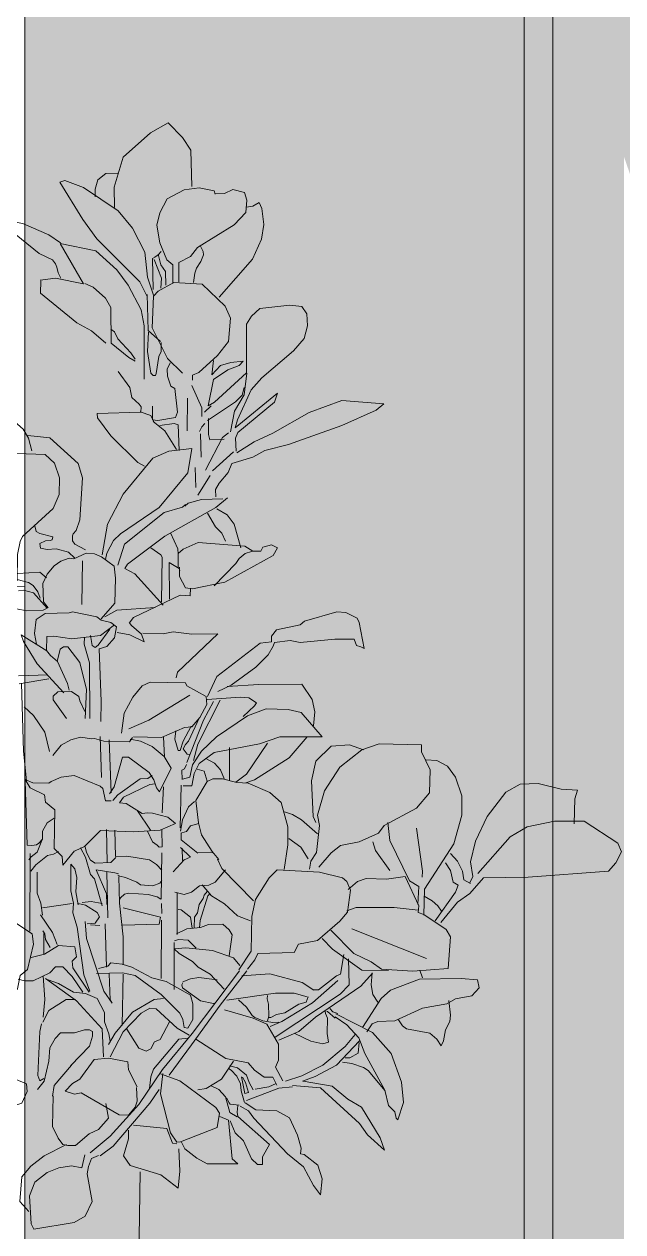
# Model space of a CAD drawing. Header units: millimetres. Extents: x -63086 to 144078, y -129912 to 13382.
# Drawn here: x 21473.6 to 21683.3, y -35414.9 to -34991.6 of the extents above; entities that cross this region are included whole.
import ezdxf

# ---------------------------------------------------------------- set-up
doc = ezdxf.new("R2010")
doc.units = ezdxf.units.MM
doc.layers.get('0').update_dxf_attribs({"lineweight": 0})
doc.layers.add('展開', color=7, linetype='Continuous', lineweight=9)
doc.layers.add('観葉植物', color=92, linetype='Continuous', lineweight=9)

# ---------------------------------------------------------------- blocks, each defined once
blk = doc.blocks.new('ガジュマル2（CAD素材.com）')
at = {"color": 0, "linetype": 'ByBlock', "lineweight": -2}
for points in [[(14.42, 953.65), (14.28, 960.73), (17.41, 971.21), (26.94, 979.78), (33.2, 983.32), (38.23, 978.15), (41.09, 973.66), (41.5, 961)], [(7.61, 957.33), (7.61, 960.05), (8.57, 963.31), (11.29, 965.49), (15.51, 965.63)], [(25.71, 922.63), (23.26, 927.53), (8.16, 942.63), (3.26, 949.43), (-4.77, 962.5), (-3, 963.04), (3.53, 960.59), (15.64, 952.43), (20.68, 946.44), (25.03, 938), (25.98, 929.16), (28.02, 922.9)], [(34.83, 926.98), (34.83, 933.51), (32.65, 935.28), (30.2, 941.27), (29.25, 947.39), (30.2, 951.75), (32.79, 956.65), (38.77, 959.78), (44.08, 960.46), (49.25, 959.5), (49.66, 958.28)], [(49.66, 958.42), (52.93, 958.55), (55.78, 959.91), (59.86, 958.83), (60.68, 956.24), (60.41, 951.88), (56.33, 947.53), (43.4, 939.64), (40.95, 936.51), (36.87, 934.33), (36.87, 927.53)], [(60.67, 953.79), (62.85, 954.06), (65.03, 955.42), (65.98, 953.24), (66.66, 947.67), (65.84, 942.49), (62.71, 935.55), (51.01, 922.22)], [(-4.53, 941.24), (-8.61, 944.04), (-17.46, 947.95), (-22.9, 949.23), (-25.54, 949.32), (-24.35, 947.53), (-12.02, 937.49), (-7.34, 935.28), (-6.32, 933.92), (-5.81, 932.73), (-5.38, 930.69), (-4.45, 928.9)], [(24.75, 893.51), (24.75, 912.15), (23.66, 917.73), (19.17, 926.44), (15.22, 931.74), (7.88, 938.41), (-4.7, 940.98), (3.55, 926.86), (-6.32, 928.9), (-11.68, 928.14)], [(42.09, 927.39), (42.51, 930.58), (43.13, 932.39), (44.66, 934.68), (45.51, 936.98), (45.43, 938.25), (44.49, 940.13)], [(27.91, 924.9), (27.71, 935.79), (28.53, 936.2), (29.62, 937.01), (30.71, 938.24)], [(30.57, 925.31), (30.84, 928.85), (28.26, 935.38)], [(32.34, 926.4), (32.2, 931.16), (30.57, 933.48), (29.62, 937.29)], [(-11.42, 927.97), (-11.51, 923.63), (1.17, 913.26), (6.27, 910.36), (11.31, 906.11)], [(3.97, 926.95), (6.86, 925.76), (11.2, 921.84), (13.07, 918.53), (13.16, 906.11), (19.37, 901.09), (21.58, 899.82)], [(38.19, 895.51), (32.88, 900.68), (27.58, 911.43), (27.99, 922.59), (29.62, 924.36), (35.2, 927.35), (45.13, 926.81), (53.16, 919.05), (55.06, 914.83), (54.25, 906.67), (50.44, 901.77), (43.91, 895.78), (41.73, 894.83), (41.73, 893.06)], [(25.84, 923.17), (26.11, 910.52), (30.47, 906.71)], [(49.01, 900.04), (48.46, 895.01), (51.46, 898.27), (55.13, 899.36), (59.49, 899.77), (57.99, 898.27), (54.04, 896.78), (49.01, 893.37), (47.24, 884.12), (49.42, 885.35), (60.57, 895.69), (60.57, 912.7), (62.34, 915.56), (65.34, 918.28), (75.82, 919.37), (80.03, 918.96), (81.8, 916.37), (81.94, 912.15), (80.85, 907.66), (77.04, 903.44), (66.02, 893.92), (62.21, 889.7), (57.45, 879.22), (56.63, 876.37), (71.46, 888.61), (70.37, 885.35), (57.58, 874.73), (56.76, 872.83), (57.04, 868.2)], [(21.58, 900.5), (20.13, 902.71), (15.54, 907.56), (14.35, 910.02), (13.07, 910.96)], [(26.25, 909.97), (25.97, 903.17), (27.06, 895.55), (27.88, 894.73), (28.7, 894.73), (28.97, 895.41), (29.92, 901.4), (30.74, 903.17), (30.74, 906.3)], [(33.87, 899.22), (32.78, 896.91), (32.91, 894.46), (34.14, 891.06), (35.5, 890.24), (36.45, 881.94), (35.77, 880.04), (29.51, 878.95), (27.74, 879.22), (27.74, 883.98)], [(15.66, 896.14), (19.74, 890.56), (20.42, 887.03), (23, 884.71), (23.68, 883.76), (23.55, 881.85), (8.31, 881.45), (8.44, 879.95), (13.07, 873.55), (22.6, 864.3), (24.91, 862.94)], [(60.71, 895.55), (59.76, 887.93), (56.36, 882.22), (55, 875)], [(41.49, 891.27), (45.02, 883.37), (45.02, 880.38)], [(46.97, 878.95), (56.76, 885.48), (59.08, 887.8), (59.76, 890.52)], [(39.99, 886.78), (39.85, 875.34)], [(57.27, 867.59), (63.26, 871.53), (69.79, 874.53), (82.58, 881.74), (94.01, 885.96), (108.71, 884.87), (105.99, 882.56), (94.01, 877.25), (75.37, 870.58), (67.07, 868.41), (62.85, 866.09), (55.5, 863.91), (54.14, 860.78), (51.01, 856.97), (49.79, 854.8), (49.92, 852.21)], [(-22.71, 828.1), (-27.61, 834.22), (-33.87, 839.66), (-43.12, 855.04), (-45.16, 861.16), (-45.43, 871.1), (-43.53, 875.18), (-33.05, 882.66), (-29.92, 882.53), (-21.62, 879.4), (-17.67, 875.99), (-15.77, 872.73), (-14.54, 868.37)], [(23.39, 882.02), (27.14, 880.74), (28.24, 878.28)], [(48.28, 884.07), (45.9, 881.86)], [(27.9, 878.59), (31.98, 875.32), (36.1, 868.76)], [(30.2, 877.21), (35.24, 877.89), (36.73, 877.48), (37.01, 868.5)], [(45.99, 877.95), (44.97, 876.76), (44.2, 875.14)], [(47.35, 879.66), (47.35, 874.08), (47.76, 872.17), (52.79, 872.45)], [(4.24, 833.68), (0.43, 835.58), (-0.39, 836.8), (-0.39, 838.57), (-0.12, 839.25), (0.97, 840.48), (2.19, 844.15), (3.15, 858.85), (1.65, 863.88), (-8.28, 872.86), (-16.04, 873.68)], [(44.48, 874.26), (44.75, 866.09)], [(54.28, 874.66), (52.24, 873.03), (46.25, 861.6)], [(10.09, 831.92), (11.86, 842.67), (17.44, 853.15), (27.78, 865.81), (33.36, 868.26), (41.52, 869.21), (40.03, 860.64), (29.96, 848.52), (16.49, 839.27), (14.04, 836.96), (11.72, 832.47), (11.18, 830.29)], [(56.05, 868), (48.7, 861.33)], [(-22.57, 828.23), (-22.3, 840.21), (-26.52, 843.88), (-28.29, 847.15), (-32.1, 850), (-36.72, 858.03), (-36.31, 862.93), (-35.09, 865.92), (-33.19, 867.42), (-19.85, 867.42), (-9.92, 867.01), (-6.65, 864.02), (-4.88, 858.85), (-5.02, 853), (-7.06, 848.1), (-17.81, 838.3), (-18.63, 836.53), (-19.58, 832.04), (-19.71, 822.79)], [(42.58, 862.55), (42.85, 855.48)], [(47.86, 859.66), (43.6, 852.77)], [(53.9, 851.87), (49.82, 848.47), (31.99, 838.4), (18.93, 828.6), (17.98, 827.1), (21.51, 825.2), (31.45, 814.31)], [(52.28, 851.58), (44.88, 851.33), (40.2, 849.97), (39.01, 848.95)], [(15.53, 828.33), (17.84, 835.68), (31.72, 846.7), (38.25, 848.6), (39.2, 849.56)], [(46.92, 846.51), (49.75, 841.72), (51.93, 839.54), (53.23, 836.71)], [(50.19, 848.03), (53.89, 845.86), (56.28, 842.59), (58.68, 834.32)], [(0.43, 830.68), (-1.75, 832.86), (-6.11, 833.95), (-9.24, 833.81), (-11.55, 834.22), (-11.82, 835.85), (-9.78, 836.8), (-8.15, 836.94), (-7.47, 837.21), (-7.19, 838.17), (-11.82, 839.39), (-13.05, 840.07), (-13.59, 842.11)], [(34.04, 839.59), (36.51, 833.97), (36.68, 832.19)], [(30.89, 815.43), (31.07, 831.08), (30.55, 831.85), (27.07, 834.4)], [(36.69, 827.57), (36.69, 832.36), (38.43, 833.88), (43.65, 836.28), (59.98, 834.97), (62.81, 833.23), (65.64, 833.23), (66.3, 834.53), (69.34, 835.4), (71.52, 834.32), (70, 831.7), (53.02, 822.34), (41.69, 819.95), (39.3, 820.38), (37.12, 824.3), (37.12, 827.57)], [(-8.91, 813.33), (-10.55, 815.37), (-10.68, 821.9), (-9.18, 825.17), (-6.74, 828.03), (-4.42, 829.66), (-1.56, 830.75), (0.07, 830.48), (4.42, 832.52), (7.42, 832.25), (9.87, 831.16), (14.22, 827.89), (14.76, 823.67), (14.49, 814.96), (9.73, 809.52)], [(3.16, 829.74), (2.94, 814.5)], [(64.34, 833.23), (62.38, 833.01), (60.2, 832.36), (58.02, 830.61), (56.93, 828.87), (49.31, 821.04)], [(-19.44, 825.37), (-11.82, 825.78), (-9.51, 823.88)], [(33.62, 816.37), (33.56, 829.17), (37.02, 827.09), (37.27, 826.41)], [(-19.71, 823.2), (-15.77, 822.24), (-14.13, 821.16), (-12.5, 818.98), (-11.69, 816.67)], [(-17.02, 820.82), (-21.95, 820.9), (-22.55, 820.73)], [(-19.31, 819.25), (-17.54, 819.52), (-14, 818.57), (-9.24, 813.26), (-10.6, 812.45), (-16.31, 812.31), (-19.99, 812.99)], [(19.49, 807.97), (21.01, 809.93), (37.34, 817.77), (40.82, 817.55), (41.04, 820.16)], [(11, 810.15), (15.13, 812.54), (28.63, 813.41)], [(-12.99, 800.54), (-13.68, 804.35), (-13.13, 809.25), (-9.87, 811.29), (-1.56, 811.56), (-0.34, 811.97), (8.23, 810.2), (9.73, 808.98), (13.13, 808.16), (15.04, 806.66), (14.36, 802.85), (11.63, 799.72), (9.05, 798.91), (9.73, 780.54), (9.59, 773.46)], [(46.92, 782.28), (50.19, 789.25), (65.43, 801), (69.34, 801.44), (69.34, 803.4), (71.09, 805.58), (79.36, 807.32), (80.88, 808.63), (92.21, 811.89), (95.47, 811.67), (99.39, 809.71), (100.04, 808.19), (101.79, 799.05), (100.7, 799.7), (99.17, 800.13), (98.3, 802.31), (91.55, 802.31), (79.36, 801.22), (75.88, 801.88), (70.43, 801.22), (70, 799.92), (68.26, 796.87), (63.9, 792.51), (55.19, 786.2), (50.62, 784.02)], [(-1.56, 784.48), (-2.11, 786.8), (-5.65, 794.55), (-8.1, 796.59), (-9.46, 798.36), (-9.32, 803.26), (-6.87, 803.4), (-0.61, 802.45), (9.46, 803.67), (14.36, 807.34)], [(5.92, 803.67), (6.6, 800.13), (7.55, 799.45), (8.64, 800.27), (12.72, 805.85)], [(15.35, 804.71), (19.7, 803.84), (24.71, 801.44), (23.84, 804.05), (20.36, 807.1), (19.49, 808.19)], [(24.28, 804.49), (31.46, 804.27), (34.95, 804.92), (41.48, 804.05), (50.62, 804.27), (36.47, 790.77), (36.03, 788.81)], [(-9.37, 798.2), (-18.36, 803.92), (-17.54, 801.47), (-12.78, 793.71), (-3.39, 783.51)], [(3.88, 802.99), (3.74, 800.54), (5.65, 794.01), (5.78, 774.55)], [(-5.7, 794.53), (-4.61, 798.88), (-3.52, 799.7), (-2.03, 799.7), (2.19, 794.12), (4.51, 784.73), (4.1, 774.52)], [(-19.31, 789.49), (-8.97, 789.9)], [(-19.04, 786.64), (-8.69, 788.4)], [(16.87, 769.44), (17.75, 776.4), (20.79, 782.06), (24.06, 785.98), (26.89, 787.29), (39.3, 787.07), (39.73, 785.98), (46.48, 782.28), (46.7, 779.45), (44.31, 774.88), (41.48, 771.61), (38.86, 771.39), (30.81, 767.91), (21.01, 768.13)], [(-18.19, 786.81), (-17.55, 763.15), (-16.45, 752.75)], [(-2.43, 774.52), (-7.06, 781.06), (-7.06, 782.42), (-5.43, 783.91), (-0.67, 784.05), (1.92, 782.28), (2.19, 780.78), (3.96, 776.97)], [(53.83, 785.74), (64.93, 786.4), (79.95, 786.61), (83.66, 781.17), (84.53, 776.82), (84.09, 772.03)], [(19.43, 770.94), (26.4, 773.99), (40.77, 782.7)], [(39.68, 759.18), (45.56, 773.99), (49.04, 780.52)], [(42.07, 759.84), (43.6, 765.5), (51.43, 780.95)], [(46.86, 781.17), (58.4, 782.04), (61.45, 781.83), (64.06, 780.08), (63.41, 778.99), (59.49, 775.29)], [(-8.42, 762.96), (-10.05, 769.76), (-14, 775.61), (-17.27, 778.61)], [(38.15, 753.3), (40.77, 753.96), (41.64, 758.31), (44.9, 763.1), (50.13, 768.11), (61.01, 775.51), (67.54, 777.91), (75.17, 777.69), (79.74, 776.6), (87.14, 768.11), (72.33, 768.11), (65.15, 765.71), (49.26, 762.67), (44.03, 758.75), (42.29, 755.26), (41.42, 750.91), (38.37, 750.91)], [(40.76, 761.91), (39.81, 762.05), (38.45, 763.95), (39.27, 765.45), (40.35, 766.54), (44.16, 774.84)], [(35.86, 770.21), (35.46, 767.35), (36.68, 763.27), (37.36, 763.27), (38.45, 766.54), (41.17, 771.84)], [(-7.2, 761.6), (-4.34, 765.14), (-0.94, 767.04), (2.46, 767.99), (6.41, 767.45), (7.36, 767.58), (10.63, 766.63), (19.61, 766.36), (20.7, 767.86)], [(9.4, 768.24), (9.81, 753.82)], [(12.53, 767.02), (13.21, 748.51)], [(19.81, 767.35), (23.48, 766.54), (27.56, 764.77), (31.78, 761.23), (34.23, 757.15), (30.15, 748.85), (29.06, 750.21), (28.11, 753.06), (26.47, 755.65), (19.26, 760.96), (17.22, 760.96), (14.23, 750.61), (12.6, 748.17)], [(31.51, 768.17), (31.92, 760.96)], [(60.36, 752), (63.41, 753.09), (75.6, 760.71), (81.91, 768.11)], [(54.7, 764.41), (54.7, 752.87)], [(56.88, 752.22), (60.58, 755.05), (67.98, 765.93)], [(82.7, 721.75), (83.14, 724.58), (85.1, 727.62), (86.19, 736.99), (85.53, 740.69), (87.93, 749.18), (93.37, 757.45), (100.99, 763.55), (107.09, 765.72), (121.89, 765.29), (121.89, 762.89), (124.94, 756.58), (124.72, 748.52), (120.15, 743.08), (108.83, 736.99), (106.87, 734.37), (100.12, 731.32), (93.59, 730.02), (90.32, 727.41), (85.97, 722.4)], [(84.88, 738.07), (84.01, 740.25), (83.36, 752.66), (84.88, 759.63), (90.32, 764.85), (96.64, 765.29), (101.65, 763.55)], [(39.54, 758.37), (38.86, 756.87), (37.91, 756.47), (38.04, 753.2)], [(46.42, 760.49), (49.41, 758.85), (51.45, 756.54), (52.95, 753.14)], [(122.76, 705.63), (122.98, 714.78), (133.21, 730.67), (136.05, 740.69), (136.05, 747.44), (133.87, 753.97), (131.04, 757.89), (127.34, 759.85), (123.42, 760.06)], [(13.15, 745.63), (11.25, 745.63), (10.29, 749.98), (9.34, 750.8), (0.23, 754.61), (-4.27, 753.93), (-7.8, 752.43), (-8.62, 751.89), (-14.2, 752.03), (-16.92, 753.11), (-15.15, 750.26), (-10.12, 747.81), (-9.84, 745.22), (-6.58, 742.5), (-6.71, 729.03), (-3.99, 726.17), (-3.72, 723.18), (0.36, 728.21)], [(13.82, 745.85), (15.59, 747.76), (23.34, 753.34), (26.07, 753.47), (27.56, 754.56)], [(73.82, 721.6), (75.12, 730.31), (75.12, 736.63), (72.73, 745.12), (68.81, 748.6), (61.19, 751.87), (57.27, 752.08), (52.26, 753.39), (48.78, 753.39), (46.82, 752.52), (42.9, 745.77), (43.77, 737.93), (44.86, 733.8), (48.56, 727.92), (50.95, 725.09)], [(46.83, 752.59), (45.74, 756.13), (43.29, 756.81)], [(-16.92, 752.71), (-16.24, 730.12), (-14.61, 729.98), (-12.97, 730.25), (-11.75, 731.07)], [(28.65, 751.7), (26.75, 751.43), (17.49, 746.94), (16.13, 745.04), (18.45, 744.76), (24.01, 741.26), (25.97, 741.53), (27.7, 741.36), (33.01, 740), (35.73, 737.69), (30.42, 735.37), (21.03, 734.83), (9.47, 735.24), (3.89, 729.66), (0.62, 728.16)], [(31.51, 750.61), (31.1, 741.5)], [(37.77, 751.16), (37.36, 736.19)], [(138.88, 716.96), (139.96, 719.13), (139.09, 724.36), (140.83, 731.54), (144.97, 740.25), (151.5, 748.74), (156.51, 751.57), (162.82, 751.79), (170.88, 749.83), (176.54, 749.4), (175.67, 746.35), (175.45, 737.64)], [(37.5, 735.1), (38.18, 739.05), (40.35, 743.54), (42.4, 745.44)], [(22.43, 742.15), (27.02, 735.35)], [(85.47, 734.09), (79.89, 738.99), (76.76, 740.89), (73.9, 741.84)], [(-6.8, 739.63), (-9.18, 737.93), (-10.88, 735.04), (-10.88, 732.23), (-11.99, 730.96)], [(37.91, 734.42), (39.54, 734.97), (41.03, 736.87), (43.89, 737.69)], [(120.59, 709.34), (121.02, 715.65), (117.76, 717.61), (110.79, 731.76), (110.14, 738.07)], [(141.71, 720.22), (153.03, 733.07), (158.91, 736.55), (168.49, 738.51), (178.94, 738.51), (190.69, 730.89), (192, 727.84), (190.04, 723.92), (187.43, 721.09), (159.34, 718.91), (143.67, 718.7), (138.88, 713.25), (134.52, 710.21), (128.64, 703.02)], [(-10.88, 732.32), (-12.67, 727.73), (-14.88, 726.11), (-15.65, 725)], [(11.53, 735.61), (11.8, 724.04)], [(30.9, 721.4), (29.03, 723.36), (26.65, 725.06), (18.74, 726.34), (14.74, 726.17), (14.49, 735.35)], [(30.9, 735.69), (31.07, 729.57), (30.05, 729.4), (29.37, 730.16), (27.67, 731.36), (25.97, 735.1)], [(37.77, 734.42), (37.77, 731.97), (43.62, 727.35)], [(82.2, 725.38), (79.62, 729.46), (75.4, 732.45)], [(120.15, 736.11), (122.33, 721.09), (122.11, 718.91)], [(2.41, 729.21), (4.18, 725.95), (5.95, 719.82), (7.31, 718.33), (10.03, 708.94)], [(14.8, 725.81), (13.03, 724.04), (7.58, 723.9), (5.95, 724.86), (4.59, 727.58), (4.05, 729.62)], [(37.5, 729.39), (41.03, 725.99)], [(38.04, 729.12), (38.18, 724.76)], [(110.79, 721.31), (105.78, 728.28), (104.91, 731.32)], [(-15.15, 727.26), (-15.29, 700.04)], [(-5.27, 727.9), (-6.97, 726.96), (-9.1, 726.53), (-13.18, 723.3), (-14.97, 721.09)], [(30.9, 727.44), (30.73, 711.2)], [(34.98, 720.78), (38.79, 724.99), (40.69, 725.81)], [(43.55, 727.44), (47.91, 727.72), (48.99, 727.44)], [(63.11, 710.64), (52.01, 721.96), (50.48, 725.23)], [(126.68, 703.67), (133.87, 713.69), (134.74, 716.08), (133, 717.17), (132.13, 721.31), (130.38, 723.92)], [(132.13, 727.19), (134.52, 724.58), (136.26, 721.09), (136.7, 718.04), (139.09, 716.74)], [(-10.85, 705.58), (-11.4, 709.8), (-12.76, 713.33), (-12.76, 720.68)], [(5.76, 678.98), (3.63, 684.76), (1.25, 701.43), (-0.28, 706.45), (-0.03, 709.85), (-0.96, 714.1), (-0.96, 723.54), (0.48, 721.84), (1.16, 718.86), (0.82, 713.85), (1.59, 709.25)], [(15.75, 720.09), (14.52, 720.5), (7.99, 721.46), (11.53, 713.15), (11.67, 709.34)], [(11.67, 720.64), (12.07, 704.72)], [(30.98, 717.75), (30.22, 716.81), (27.75, 715.88), (23.42, 716.3), (22.22, 717.15), (18.23, 718.85), (16.19, 719.28), (15.59, 719.62)], [(35.52, 713.7), (38.72, 712.82), (41.34, 713.69), (44.17, 715.87), (47.43, 716.08), (49.61, 717.17), (53.31, 721.53)], [(60.93, 686.69), (63.54, 689.96), (64.63, 692.14), (77.26, 692.57), (78.78, 695.4), (85.53, 696.71), (93.37, 703.46), (95.98, 706.72), (97.07, 714.34), (95.77, 717.39), (94.24, 718.7), (86.19, 720.66), (71.38, 721.53), (68.55, 718.7), (63.76, 711.08), (62.46, 705.2), (62.24, 693.01), (57.88, 686.47)], [(15.88, 719.14), (16.08, 709.77), (17.39, 698.01), (17.39, 688.22)], [(45.04, 716.3), (48.3, 712.38), (52.88, 709.55), (57.45, 705.42), (62.02, 703.67)], [(96.2, 714.56), (99.47, 717.39), (102.52, 718.48), (109.7, 718.26), (116.23, 719.13), (121.02, 708.9), (120.8, 706.5), (122.76, 705.85), (130.6, 700.63), (132.13, 698.01), (131.26, 686.91), (118.85, 686.04), (107.96, 686.69), (104.26, 689.31), (98.16, 692.14), (90.11, 700.41)], [(30.61, 711.24), (29.33, 712), (26.18, 712.85), (19.38, 713.36), (17.93, 712.94), (16.49, 711.66), (16.23, 711.15)], [(36.34, 713.56), (36.33, 698.88)], [(42.3, 701.22), (42.39, 704.96), (43.49, 706.49), (44, 709.3), (45.45, 711.42), (45.79, 712.61), (46.81, 713.97)], [(47.74, 713.04), (47.06, 712.36), (44.43, 703.77), (44.09, 701.22)], [(128.95, 706.98), (127.59, 708.89), (125.69, 710.66), (122.83, 712.29)], [(-0.52, 709.71), (-10.86, 708.21)], [(1.67, 709.68), (4.22, 709.17), (8.31, 706.53), (9.07, 705), (7.63, 702.87), (4.82, 702.62)], [(10.1, 709.71), (6.15, 710.39), (3.02, 710.11)], [(17.17, 702.09), (29.96, 702.42), (30.48, 704.97), (17.44, 708.21)], [(30.92, 706.25), (30.84, 709.74)], [(41.54, 701.05), (40.94, 704.87), (37.71, 707.51), (36.69, 707.6)], [(95.77, 707.16), (99.03, 708.25), (112.31, 708.25), (120.8, 707.38)], [(-34.88, 703.04), (-37.06, 702.63), (-41.01, 700.59), (-42.91, 698.41), (-42.77, 694.87), (-33.93, 687.93), (-30.8, 687.12), (-26.85, 684.67), (-23.45, 681.27), (-22.77, 677.73), (-21.55, 677.73), (-19.64, 679.77), (-18.69, 684.53), (-16.1, 686.57), (-14.06, 695.42), (-14.47, 699.09), (-21.41, 703.58), (-27.94, 703.58), (-31.48, 702.9), (-34.88, 703.17)], [(-5.68, 695.37), (-7.31, 699.59), (-11.53, 705.71)], [(12.55, 685.03), (12.82, 675.91), (13.5, 674.82), (10.65, 679.04), (4.52, 697.41), (4.12, 703.4)], [(11.12, 702.58), (11.56, 687.34)], [(30.81, 703.9), (30.73, 683.41)], [(-8.13, 694.28), (-9.76, 697.14), (-10.04, 699.05), (-10.72, 700.13)], [(-10.44, 691.83), (-10.44, 699.18)], [(6.01, 702.22), (9.28, 701.95)], [(54.5, 691.38), (55.61, 698.7), (54.5, 700.48), (52.29, 702.52), (47.27, 702.35), (44.55, 701.25), (39.7, 700.82), (36.05, 699.12)], [(97.51, 700.84), (123.64, 690.39)], [(5.46, 678.63), (-0.2, 687.13), (-0.42, 689.52), (1.11, 691.04), (0.46, 694.53), (-5.21, 694.96), (-10.21, 691.92), (-14.79, 690.83)], [(35.29, 696.05), (35.29, 679.51)], [(58.27, 688.02), (56.1, 690.61), (48.75, 693.19), (39.36, 694.15), (35.33, 693.86), (37.03, 692.23), (41.67, 689.38), (43.71, 687.34), (47.93, 684.89), (52.83, 679.72)], [(35.37, 696.66), (36.81, 697.08), (40.13, 696.91), (42.94, 694.11)], [(87.18, 697.46), (90.72, 693.65), (101.06, 686.3), (110.31, 686.17)], [(70.62, 662.9), (93.48, 677.92), (96.53, 681.19), (96.31, 690.33)], [(83.94, 679.46), (85.84, 679.46), (92.1, 684.36), (93.6, 684.91), (94.69, 691.85)], [(-19.36, 683.21), (-17.18, 682.55), (-14.13, 682.55), (-8.25, 685.38), (-6.29, 687.56), (-3.68, 687.56), (-0.42, 684.08), (3.29, 678.63)], [(5.88, 622.31), (12.85, 628.19), (22.87, 639.29), (31.14, 651.48), (41.59, 664.11), (58.14, 686.1)], [(8.08, 685.17), (17.22, 685.38), (21.57, 684.51), (30.72, 677.76), (37.25, 671.23), (38.34, 669.06), (38.77, 666.22), (40.08, 666.01), (41.82, 669.06), (41.82, 674.5), (40.95, 677.55), (32.46, 682.34), (27.45, 683.64), (20.49, 687.34), (17, 688.43), (13.08, 688.87), (11.99, 687.78), (8.73, 686.91)], [(33.53, 649.53), (41.37, 660.19), (51.39, 674.13), (60.75, 686.1)], [(121.37, 686.34), (122.22, 683.7)], [(-10.65, 684.3), (-10, 676.02), (-10.65, 669.93)], [(-9.78, 683.42), (1.11, 675.59), (10.03, 665.79), (10.47, 655.99)], [(12.87, 661.43), (12.43, 664.05), (10.91, 668.18), (10.91, 671.45), (8.29, 676.46), (4.16, 678.2), (0.02, 678.63), (-5.21, 681.68), (-8.91, 682.99)], [(17.45, 684.89), (17.04, 666.93)], [(38.34, 681.86), (38, 681.18), (38.17, 680.16), (44.55, 675.56), (49.06, 674.71), (49.65, 674.71)], [(38.34, 682.2), (40.98, 683.3), (43.87, 683.81), (50.34, 682.96)], [(59.01, 684.36), (68.81, 685.01), (80.13, 681.97), (84.26, 679.35)], [(68.88, 666.6), (73.01, 668.34), (83.68, 674.87), (92.61, 682.71)], [(71.93, 661.81), (78.89, 664.86), (84.77, 669.87), (100.66, 680.75), (104.8, 685.33)], [(101.21, 666.23), (107.74, 676.46), (111.01, 679.29), (121.24, 683.21), (135.83, 683.43), (141.49, 682.99), (142.14, 680.16), (139.53, 677.33), (133.87, 676.24), (130.82, 674.5), (122.33, 672.98), (112.53, 668.62), (106.65, 668.4), (104.69, 667.53), (102.73, 664.7)], [(104.69, 685.39), (104.26, 681.25), (104.91, 677.77), (106.65, 675.15)], [(53.78, 675.87), (70.76, 678.26), (77.3, 678.26), (81.87, 676.96)], [(68.02, 677.42), (67.88, 676.33), (68.29, 674.43), (68.43, 670.21), (68.02, 668.58)], [(-10.72, 668.16), (-8.68, 672.24), (-2.55, 676.05), (0.71, 676.05)], [(12.21, 660.35), (14.61, 664.27), (20.7, 671.67), (28.32, 676.02), (31.59, 676.46)], [(40.52, 663.61), (36.38, 666.01), (28.98, 672.76), (26.8, 672.97), (23.75, 671.23), (17.44, 664.7), (12.87, 655.99)], [(57.81, 675.93), (60.67, 673.34), (62.57, 670.48), (63.53, 669.8), (66.38, 668.58), (69.79, 668.03), (71.96, 668.17)], [(68.56, 669.8), (69.11, 669.8), (71.15, 670.76), (74, 671.44), (78.9, 674.43), (81.49, 675.11), (82.17, 677.01)], [(113.85, 668.88), (115.21, 666.84), (116.71, 665.75), (124.87, 664.26), (127.32, 662.22), (128.82, 659.77), (129.63, 661.54), (130.31, 665.48), (131.81, 668.34), (132.08, 670.52), (131.54, 675.69)], [(52.91, 672.39), (62.93, 669.56), (67.72, 667.38), (71.85, 660.41), (71.85, 654.75), (70.76, 652.36), (73.38, 647.57)], [(77.54, 664.09), (83.12, 661.5), (87.34, 660.55), (89.38, 661.09), (88.84, 664.09), (88.97, 669.53), (88.29, 671.16), (88.16, 671.98)], [(91.69, 669.53), (88.97, 671.84), (88.7, 671.84)], [(92.65, 671.16), (90.88, 671.71), (89.79, 672.93)], [(91.88, 671.08), (104.73, 664.55), (111.26, 657.15), (114.96, 647.13), (115.62, 639.95), (113.66, 633.85), (113, 634.5), (112.57, 636.68), (110.39, 638.86), (109.08, 644.3), (102.12, 657.15), (99.94, 662.59), (95.8, 667.16), (91.67, 669.99)], [(-0.92, 652.92), (5.61, 659.72), (6.7, 663.26), (6.7, 664.89), (5.61, 665.44), (3.84, 665.44), (0.31, 664.35), (-4.59, 664.35), (-6.36, 662.44), (-8.27, 659.18), (-8.68, 654.41), (-10.31, 647.47), (-12.62, 644.48)], [(-11.26, 667.48), (-11.81, 664.89), (-12.49, 649.38), (-11.81, 647.61), (-10.44, 648.43)], [(18.68, 665.71), (22.89, 659.04), (25.48, 657.95), (27.11, 658.77), (28.34, 661.22), (30.38, 662.03), (33.64, 668.29)], [(40.2, 662.53), (36.96, 662.18), (28.03, 651.64), (27.1, 649), (26.59, 644.84)], [(42.9, 662.15), (53.35, 655.4), (61.19, 653.88), (63.36, 651.27), (66.85, 648.87), (69.89, 648.87), (71.2, 646.04)], [(74.32, 647.44), (80.05, 649.29), (87.38, 653.1), (95.22, 659.63), (98.7, 663.77)], [(80.2, 647.44), (84.64, 649.03), (92.17, 653.1), (100.23, 661.59)], [(95.19, 655.58), (96.81, 655.67), (99.78, 657.28), (100.12, 661.03)], [(-0.71, 653.03), (-6.75, 645.89), (-7.34, 642.23)], [(22.07, 645.26), (22.29, 640.47), (21.63, 638.3), (19.24, 635.47), (15.97, 635.69), (2.69, 643.31), (0.3, 642.87), (-2.97, 643.96), (-0.36, 646.57), (2.25, 648.1), (7.26, 655.06), (12.27, 655.5), (19.02, 654.19), (19.24, 651.36), (22.29, 645.48)], [(43.62, 644.39), (46.45, 644.83), (51.9, 648.1), (56.03, 654.41)], [(59.9, 640.02), (58.7, 644.02), (58.53, 646.48), (57.26, 649.2), (55.22, 651.25), (54.28, 651.84)], [(54.71, 652.86), (57.51, 652.1), (60.66, 649.54), (61.51, 646.99), (62.96, 644.36)], [(94.25, 654.14), (97.57, 653.63), (101.57, 652.18), (103.27, 651.16), (109.14, 644.1)], [(-24.62, 632.61), (-25.98, 638.47), (-31.29, 642.68), (-32.38, 646.9), (-30.75, 648.4), (-29.11, 649.35), (-22.85, 649.22), (-16.46, 646.49), (-16.19, 643.77), (-18.09, 639.69), (-23.26, 638.06), (-22.58, 634.25), (-23.94, 632.34)], [(31.36, 650.18), (30.49, 642.99), (33.97, 629.28), (36.15, 626.01), (37.45, 626.23), (50.3, 631.24), (51.17, 636.24), (49.86, 638.2), (37.24, 647.57), (30.49, 649.96)], [(59.22, 648.86), (60.24, 646.99), (61.26, 643.42), (59.98, 643.17), (58.87, 648.95)], [(9.37, 621.22), (13.94, 624.71), (26.79, 639.73), (30.05, 644.52)], [(57.34, 635), (54.79, 636.45), (53.26, 641.98), (50.88, 644.53), (48.24, 645.8)], [(60.6, 640.69), (71.97, 644.95), (76.72, 645.48)], [(63.65, 644.61), (68.44, 645.48), (71.05, 646.57)], [(80.42, 647.44), (90.65, 645.7), (96.09, 641.13), (100.88, 638.3), (107.41, 627.63), (108.94, 623.27), (103.01, 628.62), (100.23, 632.64), (86.51, 645.05), (76.72, 645.92)], [(11.34, 639.66), (12.21, 634.44), (8.73, 630.52), (5.46, 628.99), (0.67, 624.86), (-1.94, 624.86), (-3.68, 625.29), (-5.42, 627.47), (-7.38, 631.61), (-7.17, 642.28)], [(57.99, 638.98), (54.84, 639.41), (54.5, 639.83), (53.65, 641.62)], [(60.17, 639.82), (63.87, 637.43), (71.27, 636.99), (75.63, 634.6), (78.46, 628.5), (79.76, 623.93), (79.55, 621.97), (80.85, 621.75), (85.64, 618.05), (87.17, 613.26), (86.51, 607.6), (84.12, 610.86), (80.63, 617.4), (74.97, 621.97), (63.21, 634.49), (61.26, 637.04), (58.36, 638.74)], [(37.74, 626.32), (39.05, 623.71), (43.19, 620.44), (46.89, 618.49), (57.56, 618.49), (55.6, 620.23), (54.29, 633.73), (51.24, 635.03)], [(57.56, 638.95), (57.34, 636.56), (57.56, 635.03), (68.66, 625.23), (66.26, 620.88), (66.26, 618.27), (64.52, 618.27), (62.35, 620.23), (59.52, 626.54), (56.68, 629.37), (54.94, 633.51)], [(20.98, 631.98), (32.74, 630.9), (34.7, 625.67), (36.22, 625.45)], [(19.24, 630.24), (19.24, 627.19), (17.5, 621.32), (19.89, 617.83), (30.56, 614.57), (36.65, 609.99), (37.31, 615.87), (36.87, 623.71)], [(-15.68, 601.75), (-18.74, 605.32), (-18.14, 613.91), (-15, 617.65), (-10.23, 621.22), (-2.41, 625.22)], [(3.92, 621.66), (2.88, 617.09), (-0.73, 617.78), (-5.19, 617.09), (-9.18, 615.44), (-13.49, 612.04), (-15.45, 607.29), (-14.8, 597.49), (-13.93, 595.53), (0.22, 597.93), (4.14, 600.1), (6.54, 605.33), (4.8, 614.91), (5.23, 617.52), (6.32, 620.35), (8.71, 621.44)], [(23.32, 615.71), (22.88, 585.02)]]:
    blk.add_lwpolyline(points, dxfattribs=at)

msp = doc.modelspace()

# ---------------------------------------------------------------- hatches: boundary and pattern name
at = {"layer": '展開', "ltscale": 10, "true_color": 0xfffefa}
h = msp.add_hatch(color=7, dxfattribs=at)
h.dxf.hatch_style = 1
h.paths.add_polyline_path([(21648.7642, -33663.2463), (21473.7642, -33663.2463), (21473.7642, -35953.2463), (21648.7642, -35953.2463)])
h.paths.add_polyline_path([(22383.7642, -33663.2463), (21648.7642, -33663.2463), (21648.7642, -35953.2463), (21658.7642, -35953.2463), (21658.7642, -34063.2463), (22383.7642, -34063.2463)])
at = {"layer": '展開', "ltscale": 10, "true_color": 0xf0c089, "transparency": 33554607}
h = msp.add_hatch(color=31, dxfattribs=at)
h.dxf.hatch_style = 1
h.paths.add_polyline_path([(22021.2642, -34088.2463), (21683.7642, -35038.2463), (22021.2642, -36013.2463)])
h.paths.add_polyline_path([(22358.7642, -35038.2463), (22021.2642, -34088.2463), (22021.2642, -36013.2463)])
h.paths.add_polyline_path([(22358.7642, -35038.2463), (22021.2642, -36013.2463), (22358.7642, -36013.2463)], flags=17)
h.paths.add_polyline_path([(21683.7642, -35038.2463), (21683.7642, -36013.2463), (22021.2642, -36013.2463)], flags=0)
h.paths.add_polyline_path([(22021.2642, -34088.2463), (21683.7642, -34088.2463), (21683.7642, -35038.2463)], flags=17)
h.paths.add_polyline_path([(22358.7642, -34088.2463), (22021.2642, -34088.2463), (22358.7642, -35038.2463)], flags=17)
h.paths.add_polyline_path([(21683.7642, -35038.2463), (21683.7642, -34063.2463), (21658.7642, -34063.2463), (21658.7642, -36013.2463), (21683.7642, -36013.2463)])
h.paths.add_polyline_path([(22358.7642, -34063.2463), (21683.7642, -34063.2463), (21683.7642, -34088.2463), (22358.7642, -34088.2463)])
h.paths.add_polyline_path([(22383.7642, -34063.2463), (22358.7642, -34063.2463), (22358.7642, -34088.2463), (22358.7642, -36013.2463), (22383.7642, -36013.2463)])

# ---------------------------------------------------------------- linework, layer by layer
at = {"layer": '展開', "ltscale": 10}
for p, q in [((21473.7642, -33663.2463), (21473.7642, -36013.2463)), ((21473.7642, -33663.2463), (21473.7642, -36013.2463)), ((21648.7642, -33663.2463), (21648.7642, -36013.2463)), ((21658.7642, -34063.2463), (21658.7642, -36013.2463))]:
    msp.add_line(p, q, dxfattribs=at)

# ---------------------------------------------------------------- block references
at = {"layer": '観葉植物', "ltscale": 10}
msp.add_blockref('ガジュマル2（CAD素材.com）', (21490.846, -36009.4954), dxfattribs=at)

doc.saveas('drawing.dxf')
